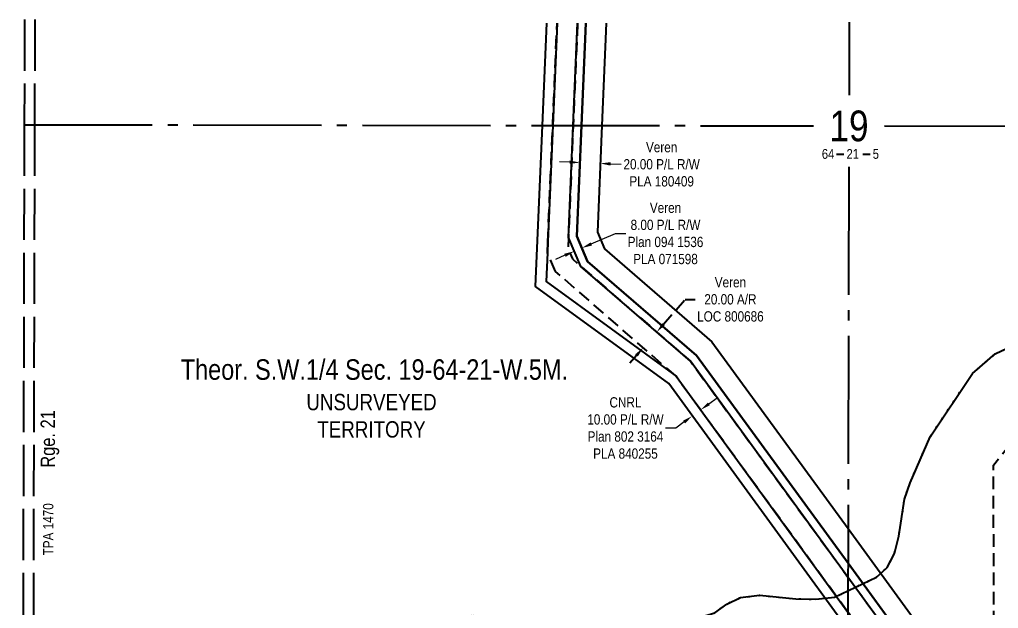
# Model space of a CAD drawing. Extents: x 454172 to 490274, y 6043290 to 6049925.
# Drawn here: x 488559 to 489514, y 6044535 to 6045110 of the extents above; entities that cross this region are included whole.
import ezdxf
from ezdxf.enums import TextEntityAlignment as Align

# ---------------------------------------------------------------- set-up
doc = ezdxf.new("R2010")
doc.units = 0
doc.header["$LTSCALE"] = 5
doc.header["$PDMODE"] = 35
doc.header["$PDSIZE"] = 5
for name, pattern in [('foc-ACCESSROAD', [3.75, 2.5, -1.25]), ('foc-QUARTERLINE', [33, 25, -3, 2, -3]), ('foc-UNSURVEYED', [12.5, 10, -2.5]), ('foc-WHEELTRACKS', [2, 0.4, -1.6])]:
    doc.linetypes.add(name, pattern=pattern)
doc.layers.get('Defpoints').update_dxf_attribs({"color": 9})
for name, color, linetype in [('10', 1, 'Continuous'), ('9', 3, 'Continuous'), ('C-AR', 13, 'foc-ACCESSROAD'), ('C-RW', 13, 'Continuous'), ('C-SYMBOL', 7, 'Continuous'), ('C-WS', 13, 'foc-ACCESSROAD'), ('D-TXT', 6, 'Continuous'), ('F-RW', 190, 'Continuous'), ('L-QSEC', 8, 'foc-QUARTERLINE'), ('L-SECLBL', 7, 'Continuous'), ('L-UNS-T', 3, 'Continuous'), ('L-USEC', 7, 'foc-UNSURVEYED'), ('T-WATER-P3', 160, 'foc-WHEELTRACKS')]:
    doc.layers.add(name, color=color, linetype=linetype)
doc.layers.add('AS-TRAPPER-T', color=7, linetype='Continuous', true_color=0xc26100)
doc.layers.add('C-RW-T', color=13, linetype='Continuous', lineweight=9)
doc.layers.add('F-RW-T', color=190, linetype='Continuous', lineweight=9)
doc.styles.add('175L', font='ARIALN.TTF', dxfattribs={"height": 20})
doc.styles.add('80CG', font='ARIALN.TTF', dxfattribs={"height": 10})
doc.styles.add('80L', font='ARIALN.TTF', dxfattribs={"height": 10})
doc.styles.add('foc-LtypeFont', font='ARIALN.TTF', dxfattribs={"height": 7.35})
doc.styles.add('SIMPLEX', font='ARIALN.TTF')
doc.linetypes.add('foc-TOPO-flowdirection-NOLINE', pattern='A,0,[">",foc-LtypeFont,S=0.3,R=0,X=0,Y=-0.945],-20,[">",foc-LtypeFont,S=0.3,R=0,X=0,Y=-0.945],0', length=20)
doc.dimstyles.new('Compass 5 000', dxfattribs={"dimscale": 5, "dimtxt": 9, "dimasz": 2, "dimexe": 0.2, "dimexo": 0.0625, "dimgap": 0.5, "dimtad": 0, "dimtih": 1, "dimtoh": 1, "dimzin": 0, "dimdsep": 46, "dimtxsty": '80CG', "dimcen": 0.1, "dimse1": 1, "dimse2": 1, "dimclrd": 256, "dimclrt": 256, "dimaunit": 1, "dimadec": 4, "dimazin": 0, "dimtfac": 0.06, "dimtofl": 0, "dimtmove": 0, "dimatfit": 1, "dimfxl": 0.2, "dimtolj": 1, "dimtzin": 0, "dimlwd": -1, "dimarcsym": 0})

# ---------------------------------------------------------------- blocks, each defined once
blk = doc.blocks.new('L-SECLBL')
at = {"layer": '9', "color": 7}
for p, q in [((-5.08, -27.83), (-12.29, -27.83)), ((20.7, -27.83), (13.5, -27.83))]:
    blk.add_line(p, q, dxfattribs=at)
at = {"layer": '10', "color": 2, "style": 'SIMPLEX'}
blk.add_attdef('SEC', text='', height=30, dxfattribs=at).set_placement((0, 0), align=Align.MIDDLE)
at = {"layer": '10', "color": 5, "style": '80L'}
blk.add_attdef('TWP', text='', height=9.5, dxfattribs=at).set_placement((-14.43, -27.37), align=Align.MIDDLE_RIGHT)
blk.add_attdef('RGE', text='', height=9.5, dxfattribs=at).set_placement((3.62, -27.37), align=Align.MIDDLE_CENTER)
blk.add_attdef('MER', text='', height=9.5, dxfattribs=at).set_placement((23.17, -27.37), align=Align.MIDDLE_LEFT)
blk = doc.blocks.new('*D216')
at = {"layer": 'C-RW-T', "transparency": 16777216}
for p, q in [((489095.65, 6044970.36), (489085.66, 6044970.79)), ((489135.62, 6044968.67), (489145.96, 6044968.23))]:
    blk.add_line(p, q, dxfattribs=at)
for points in [[(489095.72, 6044972.03), (489095.58, 6044968.7), (489105.64, 6044969.94)], [(489135.69, 6044970.33), (489135.55, 6044967), (489125.63, 6044969.09)]]:
    blk.add_solid(points, dxfattribs=at)
at = {"layer": 'Defpoints', "color": 0, "transparency": 16777216}
for p in [(489105.58, 6044968.61), (489125.63, 6044969.09), (489125.57, 6044967.76)]:
    blk.add_point(p, dxfattribs=at)
at = {"layer": 'C-RW-T', "transparency": 16777216, "insert": (489185.5, 6044968.23), "char_height": 10, "attachment_point": 5, "style": '80CG'}
blk.add_mtext('\\A1;Veren\\P20.00 P/L R/W^JPLA 180409', dxfattribs=at)
blk = doc.blocks.new('*D239')
at = {"layer": 'C-RW-T', "transparency": 16777216}
for p, q in [((489116.82, 6044890.49), (489140.54, 6044900.72)), ((489140.54, 6044900.72), (489150.54, 6044900.72)), ((489091.12, 6044879.41), (489081.93, 6044875.45))]:
    blk.add_line(p, q, dxfattribs=at)
for points in [[(489090.46, 6044880.94), (489091.77, 6044877.88), (489100.3, 6044883.37)], [(489116.16, 6044892.02), (489117.48, 6044888.96), (489107.64, 6044886.53)]]:
    blk.add_solid(points, dxfattribs=at)
at = {"layer": 'Defpoints', "color": 0, "transparency": 16777216}
for p in [(489100.06, 6044883.92), (489107.41, 6044887.08), (489107.64, 6044886.53)]:
    blk.add_point(p, dxfattribs=at)
at = {"layer": 'C-RW-T', "transparency": 16777216, "insert": (489189.28, 6044900.72), "char_height": 10, "attachment_point": 5, "style": '80CG'}
blk.add_mtext('\\A1;Veren\\P8.00 P/L R/W^JPlan 094 1536\\PPLA 071598', dxfattribs=at)
blk = doc.blocks.new('*D240')
at = {"layer": 'C-AR', "transparency": 16777216}
for p, q in [((489187.28, 6044812.05), (489208.33, 6044836.37)), ((489208.33, 6044836.37), (489218.33, 6044836.37)), ((489160.97, 6044781.66), (489154.43, 6044774.1))]:
    blk.add_line(p, q, dxfattribs=at)
for points in [[(489186.02, 6044813.14), (489188.54, 6044810.96), (489180.74, 6044804.49)], [(489159.71, 6044782.75), (489162.23, 6044780.57), (489167.52, 6044789.22)]]:
    blk.add_solid(points, dxfattribs=at)
at = {"layer": 'Defpoints', "color": 0, "transparency": 16777216}
for p in [(489172.91, 6044811.27), (489180.74, 6044804.49), (489159.69, 6044795.99)]:
    blk.add_point(p, dxfattribs=at)
at = {"layer": 'C-AR', "transparency": 16777216, "insert": (489252.63, 6044836.37), "char_height": 10, "attachment_point": 5, "style": '80CG'}
blk.add_mtext('\\A1;Veren\\P20.00 A/R\\PLOC 800686', dxfattribs=at)
blk = doc.blocks.new('*D47')
at = {"layer": 'Defpoints', "color": 0, "transparency": 16777216}
for p in [(489215.43, 6044722.56), (489216.17, 6044721.54), (489224.24, 6044727.43)]:
    blk.add_point(p, dxfattribs=at)
at = {"layer": 'F-RW-T', "transparency": 16777216}
for p, q in [((489231.58, 6044734.34), (489239.67, 6044740.23)), ((489199.26, 6044710.78), (489189.26, 6044710.78)), ((489207.34, 6044716.67), (489199.26, 6044710.78))]:
    blk.add_line(p, q, dxfattribs=at)
for points in [[(489230.6, 6044735.68), (489232.57, 6044732.99), (489223.5, 6044728.45)], [(489206.36, 6044718.02), (489208.33, 6044715.32), (489215.43, 6044722.56)]]:
    blk.add_solid(points, dxfattribs=at)
at = {"layer": 'F-RW-T', "transparency": 16777216, "insert": (489150.18, 6044710.78), "char_height": 10, "attachment_point": 5, "style": '80CG'}
blk.add_mtext('\\A1;CNRL\\P10.00 P/L R/W^JPlan 802 3164\\PPLA 840255', dxfattribs=at)

msp = doc.modelspace()

# ---------------------------------------------------------------- linework, layer by layer
at = {"layer": 'C-AR', "flags": 128}
msp.add_lwpolyline([(489103.42, 6045106.135), (489099.173, 6045006.125), (489094.528, 6044896.751), (489094.064, 6044885.823), (489098.332, 6044875.806), (489106.668, 6044868.592), (489213.696, 6044775.966), (489367.388, 6044565.102), (489465.945, 6044429.879), (489487.8, 6044399.895), (489511.238, 6044367.739), (489517.765, 6044358.785), (489529.052, 6044352.209), (489543.881, 6044343.571), (489545.131, 6044342.842), (489546.535, 6044342.025), (489560.759, 6044340.376), (489573.535, 6044338.894), (489706.039, 6044323.539), (489735.544, 6044320.12), (489830.688, 6044309.097), (489836.645, 6044308.407), (489859.668, 6044305.74), (489860.243, 6044305.811), (489894.8, 6044311.082), (489895.79, 6044311.302), (489965.616, 6044341.936), (489974.917, 6044346.017), (490172.187, 6044432.573), (490202.374, 6044445.817), (490272.278, 6044476.485)], dxfattribs=at)
at = {"layer": 'C-RW'}
for points in [[(489517.765, 6044358.785), (489511.238, 6044367.739), (489487.8, 6044399.895), (489465.945, 6044429.879), (489367.388, 6044565.102), (489213.696, 6044775.966), (489106.668, 6044868.592), (489094.528, 6044896.751), (489099.173, 6045006.125), (489103.42, 6045106.135)], [(489131.444, 6045106.095), (489127.197, 6045006.086), (489122.775, 6044901.957), (489129.841, 6044885.565), (489234.453, 6044795.057), (489367.495, 6044612.53), (489486.693, 6044448.998), (489757.793, 6044449.578), (489778.779, 6044471.8), (489804.555, 6044471.814), (489804.565, 6044451.828), (489787.398, 6044451.82), (489766.428, 6044429.61), (489607.175, 6044429.208), (489510.024, 6044428.968), (489476.539, 6044428.966), (489367.419, 6044578.676), (489219.635, 6044781.427), (489113.287, 6044873.436), (489102.596, 6044898.237), (489107.177, 6045006.114), (489111.423, 6045106.124)], [(489111.423, 6045106.124), (489107.177, 6045006.114), (489102.596, 6044898.237), (489113.287, 6044873.436), (489219.635, 6044781.427), (489367.419, 6044578.676), (489475.873, 6044429.88), (489497.728, 6044399.896), (489519.373, 6044370.204)]]:
    msp.add_lwpolyline(points, dxfattribs=at)
at = {"layer": 'C-WS'}
msp.add_lwpolyline([(490272.233, 6044454.778), (490202.329, 6044424.141), (490172.142, 6044410.911), (489881.273, 6044283.419), (489834.317, 6044288.807), (489828.359, 6044289.491), (489550.007, 6044321.438), (489540.058, 6044322.581), (489539.629, 6044322.771), (489538.212, 6044323.655), (489535.126, 6044325.453), (489529.34, 6044328.824), (489503.917, 6044343.636), (489503.349, 6044344.416), (489490.852, 6044361.564), (489367.311, 6044531.1), (489199.589, 6044761.263), (489082.03, 6044863.593), (489073.943, 6044881.924), (489074.416, 6044893.046), (489079.177, 6045006.153), (489083.432, 6045106.164)], dxfattribs=at)
at = {"layer": 'C-WS', "flags": 128}
msp.add_lwpolyline([(489881.442, 6044596.831), (489881.594, 6044532.002), (489811.133, 6044531.821), (489811.183, 6044512.392), (489801.567, 6044512.366), (489801.574, 6044510.777), (489655.764, 6044508.381), (489655.914, 6044449.355), (489655.965, 6044429.331), (489656.015, 6044409.298), (489656.172, 6044347.453), (489596.787, 6044372.745), (489568.1, 6044384.962), (489535.059, 6044399.033), (489510.117, 6044398.982), (489510.024, 6044428.968), (489509.975, 6044449.012), (489509.416, 6044674.669), (489524.494, 6044693.412), (489794.471, 6044694.113), (489881.442, 6044596.831)], close=True, dxfattribs=at)
at = {"layer": 'F-RW'}
for points in [[(490272.21, 6044443.831), (490202.306, 6044413.19), (490172.119, 6044399.962), (489882.83, 6044273.192), (489833.139, 6044278.889), (489827.181, 6044279.572), (489544.618, 6044311.951), (489538.482, 6044312.681), (489528.431, 6044313.816), (489518.615, 6044314.929), (489511.918, 6044315.686), (489493.219, 6044341.345), (489480.721, 6044358.497), (489367.273, 6044514.18), (489192.432, 6044754.111), (489062.476, 6044848.805), (489069.172, 6045006.167), (489073.428, 6045106.178)], [(489083.432, 6045106.164), (489079.177, 6045006.153), (489074.416, 6044893.046), (489073.943, 6044881.924), (489072.69, 6044853.728), (489199.589, 6044761.263), (489367.311, 6044531.1), (489490.852, 6044361.564), (489503.349, 6044344.416), (489503.917, 6044343.636), (489517.399, 6044325.135), (489519.734, 6044324.874), (489533.878, 6044323.284), (489536.177, 6044323.038), (489539.629, 6044322.771), (489540.058, 6044322.581), (489550.007, 6044321.438), (489828.359, 6044289.491), (489834.317, 6044288.807), (489881.273, 6044283.419), (490172.142, 6044410.911), (490202.329, 6044424.141), (490272.233, 6044454.778)]]:
    msp.add_lwpolyline(points, dxfattribs=at)
at = {"layer": 'L-QSEC'}
for p, q in [((489368.614, 6045107.081), (489368.452, 6045035.745)), ((488563.383, 6045006.905), (489333.752, 6045005.806)), ((489403.03, 6045005.707), (490173.375, 6045004.608)), ((489368.294, 6044965.745), (489366.566, 6044201.667))]:
    msp.add_line(p, q, dxfattribs=at)
at = {"layer": 'L-USEC'}
for p, q in [((488563.634, 6045109.555), (488563.383, 6045006.885)), ((488573.675, 6045109.524), (488573.425, 6045006.89)), ((488563.383, 6045006.885), (488561.423, 6044202.773)), ((488573.425, 6045006.89), (488571.466, 6044202.779))]:
    msp.add_line(p, q, dxfattribs=at)
at = {"layer": 'T-WATER-P3', "linetype": 'foc-TOPO-flowdirection-NOLINE', "flags": 128}
msp.add_lwpolyline([(488333.502, 6044348.231), (488359.503, 6044342.272), (488379.792, 6044330.444), (488412.226, 6044322.38), (488435.64, 6044320.185), (488450.777, 6044318.767), (488513.4, 6044319.025), (488569.606, 6044313.694), (488654.649, 6044296.033), (488695.477, 6044295.904), (488714.208, 6044297.79), (488746.739, 6044306.474), (488760.242, 6044312.675), (488772.598, 6044321.996), (488813.671, 6044364.428), (488831.656, 6044387.022), (488852.887, 6044406.619), (488879.863, 6044442.072), (488891.258, 6044450.851), (488920.002, 6044462.352), (488931.76, 6044471.131), (488943.973, 6044501.283), (488952.301, 6044514.081), (488965.02, 6044522.921), (488983.207, 6044526.966), (489002.238, 6044527.711), (489092.558, 6044513.057), (489152.907, 6044510.671), (489174.162, 6044511.417), (489237.296, 6044530.342), (489248.996, 6044538.82), (489262.557, 6044545.198), (489280.982, 6044547.441), (489316.593, 6044544.001), (489336.105, 6044543.665), (489354.057, 6044545.606), (489395.22, 6044565.046), (489405.657, 6044574.723), (489412.723, 6044588.358), (489417.027, 6044605.292), (489422.562, 6044641.377), (489427.944, 6044657.35), (489447.584, 6044702.098), (489488.873, 6044764.038), (489511.124, 6044783.154), (489539.983, 6044796.995), (489557.931, 6044799.657), (489594.92, 6044796.579), (489653.994, 6044798.75), (489694.522, 6044801.798), (489770.157, 6044811.012), (489789.13, 6044812.055), (489849.357, 6044810.386), (489867.306, 6044813.109), (489883.266, 6044817.569), (489895.265, 6044825.988), (489914.932, 6044848.221), (489969.444, 6044898.413), (489992.478, 6044916.747), (490005.495, 6044924.628), (490024.767, 6044924.41), (490036.607, 6044916.259), (490052.881, 6044911.957), (490072.936, 6044911.741), (490108.846, 6044907.761), (490147.456, 6044906.665), (490163.54, 6044910.827), (490186.356, 6044932.375), (490204.2, 6044951.575), (490210.721, 6044965.33), (490219.596, 6044977.106), (490257.809, 6045000.562), (490267.765, 6045010.54), (490273.396, 6045014.652)], dxfattribs=at)
at = {"layer": 'T-WATER-P3', "flags": 128}
msp.add_lwpolyline([(488333.502, 6044348.231), (488359.503, 6044342.272), (488379.792, 6044330.444), (488412.226, 6044322.38), (488435.64, 6044320.185), (488450.777, 6044318.767), (488513.4, 6044319.025), (488569.606, 6044313.694), (488654.649, 6044296.033), (488695.477, 6044295.904), (488714.208, 6044297.79), (488746.739, 6044306.474), (488760.242, 6044312.675), (488772.598, 6044321.996), (488813.671, 6044364.428), (488831.656, 6044387.022), (488852.887, 6044406.619), (488879.863, 6044442.072), (488891.258, 6044450.851), (488920.002, 6044462.352), (488931.76, 6044471.131), (488943.973, 6044501.283), (488952.301, 6044514.081), (488965.02, 6044522.921), (488983.207, 6044526.966), (489002.238, 6044527.711), (489092.558, 6044513.057), (489152.907, 6044510.671), (489174.162, 6044511.417), (489237.296, 6044530.342), (489248.996, 6044538.82), (489262.557, 6044545.198), (489280.982, 6044547.441), (489316.593, 6044544.001), (489336.105, 6044543.665), (489354.057, 6044545.606), (489395.22, 6044565.046), (489405.657, 6044574.723), (489412.723, 6044588.358), (489417.027, 6044605.292), (489422.562, 6044641.377), (489427.944, 6044657.35), (489447.584, 6044702.098), (489488.873, 6044764.038), (489511.124, 6044783.154), (489539.983, 6044796.995), (489557.931, 6044799.657), (489594.92, 6044796.579), (489653.994, 6044798.75), (489694.522, 6044801.798), (489770.157, 6044811.012), (489789.13, 6044812.055), (489849.357, 6044810.386), (489867.306, 6044813.109), (489883.266, 6044817.569), (489895.265, 6044825.988), (489914.932, 6044848.221), (489969.444, 6044898.413), (489992.478, 6044916.747), (490005.495, 6044924.628), (490024.767, 6044924.41), (490036.607, 6044916.259), (490052.881, 6044911.957), (490072.936, 6044911.741), (490108.846, 6044907.761), (490147.456, 6044906.665), (490163.54, 6044910.827), (490186.356, 6044932.375), (490204.2, 6044951.575), (490210.721, 6044965.33), (490219.596, 6044977.106), (490257.809, 6045000.562), (490267.765, 6045010.54), (490273.396, 6045014.652)], dxfattribs=at)

# ---------------------------------------------------------------- block references
at = {"layer": 'L-SECLBL', "xscale": 0.999479, "yscale": 0.999479, "zscale": 0.999479}
msp.add_blockref('L-SECLBL', (489368.384, 6045005.745), dxfattribs=at).add_auto_attribs({'SEC': '19', 'TWP': '64', 'RGE': '21', 'MER': '5'})

# ---------------------------------------------------------------- texts
at = {"layer": 'AS-TRAPPER-T', "style": '80L'}
msp.add_text('TPA 1470', height=9.9942, rotation=90, dxfattribs=at).set_placement((488591.78, 6044586.423))
at = {"layer": 'C-SYMBOL', "color": 3, "style": '175L'}
msp.add_text('Theor. S.W.1/4 Sec. 19-64-21-W.5M.', height=19.98958, dxfattribs=at).set_placement((488905.106, 6044751.88), align=Align.BOTTOM_CENTER)
at = {"layer": 'D-TXT', "insert": (488579.348, 6044672.046), "char_height": 13.9927, "attachment_point": 1, "rotation": 90, "style": '80L'}
msp.add_mtext_dynamic_manual_height_columns('Rge. 21', width=63.86109, gutter_width=47.5, heights=[0], dxfattribs=at)
at = {"layer": 'L-UNS-T', "insert": (488902.318, 6044722.681), "char_height": 15.99166, "attachment_point": 5, "style": '80L'}
msp.add_mtext_dynamic_manual_height_columns('UNSURVEYED TERRITORY', width=126.41375, gutter_width=47.5, heights=[0], dxfattribs=at)

# ---------------------------------------------------------------- dimensions: what is measured, and where the dimension line sits
at = {"layer": 'C-AR'}
dim = msp.add_linear_dim(base=(489180.736, 6044804.491), p1=(489159.689, 6044795.994), p2=(489172.906, 6044811.267), angle=49.125873, text='Veren\\P20.00 A/R\\PLOC 800686', dimstyle='Compass 5 000', dxfattribs=at)
dim.commit()
dim.dimension.update_dxf_attribs({"geometry": '*D240', "text_midpoint": (489252.627, 6044836.371), "dimtype": 161})
at = {"layer": 'C-RW-T'}
for base, p1, p2, angle, text, picture, middle in [((489125.626, 6044969.091), (489105.584, 6044968.611), (489125.57, 6044967.763), 357.568404, 'Veren\\P20.00 P/L R/W^JPLA 180409', '*D216', (489185.499, 6044968.228)), ((489107.641, 6044886.533), (489100.062, 6044883.916), (489107.405, 6044887.082), 23.320329, 'Veren\\P8.00 P/L R/W^JPlan 094 1536\\PPLA 071598', '*D239', (489189.277, 6044900.717))]:
    dim = msp.add_linear_dim(base=base, p1=p1, p2=p2, angle=angle, text=text, dimstyle='Compass 5 000', dxfattribs=at)
    dim.commit()
    dim.dimension.update_dxf_attribs({"geometry": picture, "text_midpoint": middle, "dimtype": 161})
at = {"layer": 'F-RW-T'}
dim = msp.add_aligned_dim(p1=(489224.243, 6044727.431), p2=(489216.166, 6044721.544), distance=-1.257, text='CNRL\\P10.00 P/L R/W^JPlan 802 3164\\PPLA 840255', dimstyle='Compass 5 000', dxfattribs=at)
dim.commit()
dim.dimension.update_dxf_attribs({"geometry": '*D47', "text_midpoint": (489150.176, 6044710.781)})

doc.saveas('drawing.dxf')
